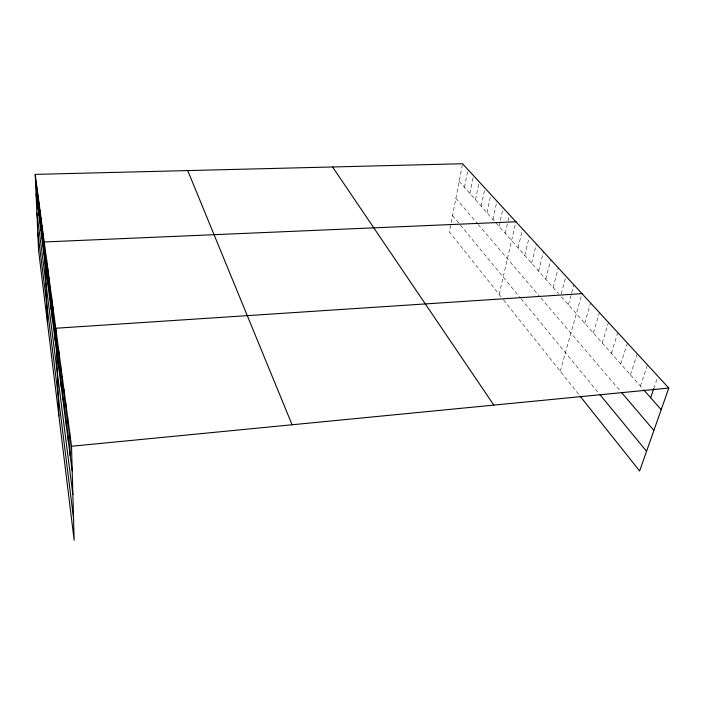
<?xml version="1.0" encoding="UTF-8"?>
<svg xmlns="http://www.w3.org/2000/svg" width="704" height="704" viewBox="0 0 704 704"><rect width="100%" height="100%" fill="white"/><g stroke="black" fill="none" stroke-linecap="round" stroke-linejoin="round"><path stroke-width="0.53" stroke-dasharray="3.52 2.64" d="M462.361 164.762L449.381 231.906L502.867 299.121M464.49 187.308L467.773 170.667M469.938 193.459L473.51 175.648M475.499 199.742L479.169 181.799M481.175 206.166L484.95 188.091M486.992 212.74L490.864 194.524M492.932 219.454L496.91 201.098M499.013 226.327L503.105 207.83M505.226 233.35L507.804 221.962M508.033 220.933L509.432 214.72M499.171 294.474L515.918 221.769M518.109 247.914L522.562 228.994M524.779 255.446L529.355 236.386M531.608 263.173L536.325 243.962M538.613 271.084L543.462 251.724M545.785 279.189L550.774 259.688M553.142 287.505L558.281 267.846M561.238 293.946L565.418 278.309M568.418 304.77L573.874 284.812M560.261 371.246L581.988 293.63M584.751 323.242L590.568 302.966M593.384 332.992L599.386 312.558M602.254 343.024L608.458 322.423M611.38 353.338L617.786 332.57M620.77 363.95L627.396 343.024M630.432 374.88L637.287 353.778M640.385 386.126L647.469 364.866M653.778 388.529L657.272 378.321M459.166 181.289L558.624 293.709M561.387 296.824L643.122 389.215M455.875 198.317L477.523 223.696M478.157 224.435L539.546 296.402M540.954 298.056L620.462 391.248M452.54 215.521L459.677 224.18M460.328 224.981L520.485 298.082M521.145 298.883L598.998 393.483M503.483 299.895L579.454 395.358"/><path stroke-width="1.06" d="M650.637 397.716L653.778 388.529M35.2 174.381L71.509 446.257L74.158 540.267L38.562 250.378L35.2 174.381L462.554 163.733L668.8 388.062L639.637 470.985L580.096 396.167M71.509 446.257L668.8 388.062M581.988 293.63L55.748 328.249L58.89 415.906M515.918 221.769L44.229 241.965L47.546 323.558M643.808 389.99L661.206 409.658M621.808 392.832L653.893 430.443M599.685 394.328L646.562 451.29M332.57 166.971L493.83 405.108M187.73 170.579L292.081 424.767M36.071 194.014L72.204 470.923M36.907 213.022L72.873 494.542M37.752 232.179L73.533 518.109M36.106 181.157L36.978 200.957M40.982 217.686L41.853 238.322M39.961 210.003L40.823 230.472M38.958 202.523L39.829 222.816M37.981 195.219L38.852 215.345M37.03 188.1L37.902 208.067M45.364 250.501L46.226 271.85M43.12 233.658L43.982 254.646M42.038 225.57L42.9 246.374M48.981 277.578L49.826 299.473M47.74 268.303L48.594 290.013M46.534 259.283L47.397 280.808M52.923 307.076L53.75 329.534M51.568 296.956L52.404 319.22M50.257 287.126L51.102 309.206M54.314 317.504L55.141 340.155M60.474 363.669L61.266 387.112M58.846 351.472L59.646 374.722M57.27 339.68L58.08 362.718M63.897 389.303L64.662 413.16M62.163 376.27L62.938 399.916M67.566 416.768L68.306 441.03M65.701 402.794L66.449 426.853M69.502 431.244L70.215 455.708"/></g></svg>
